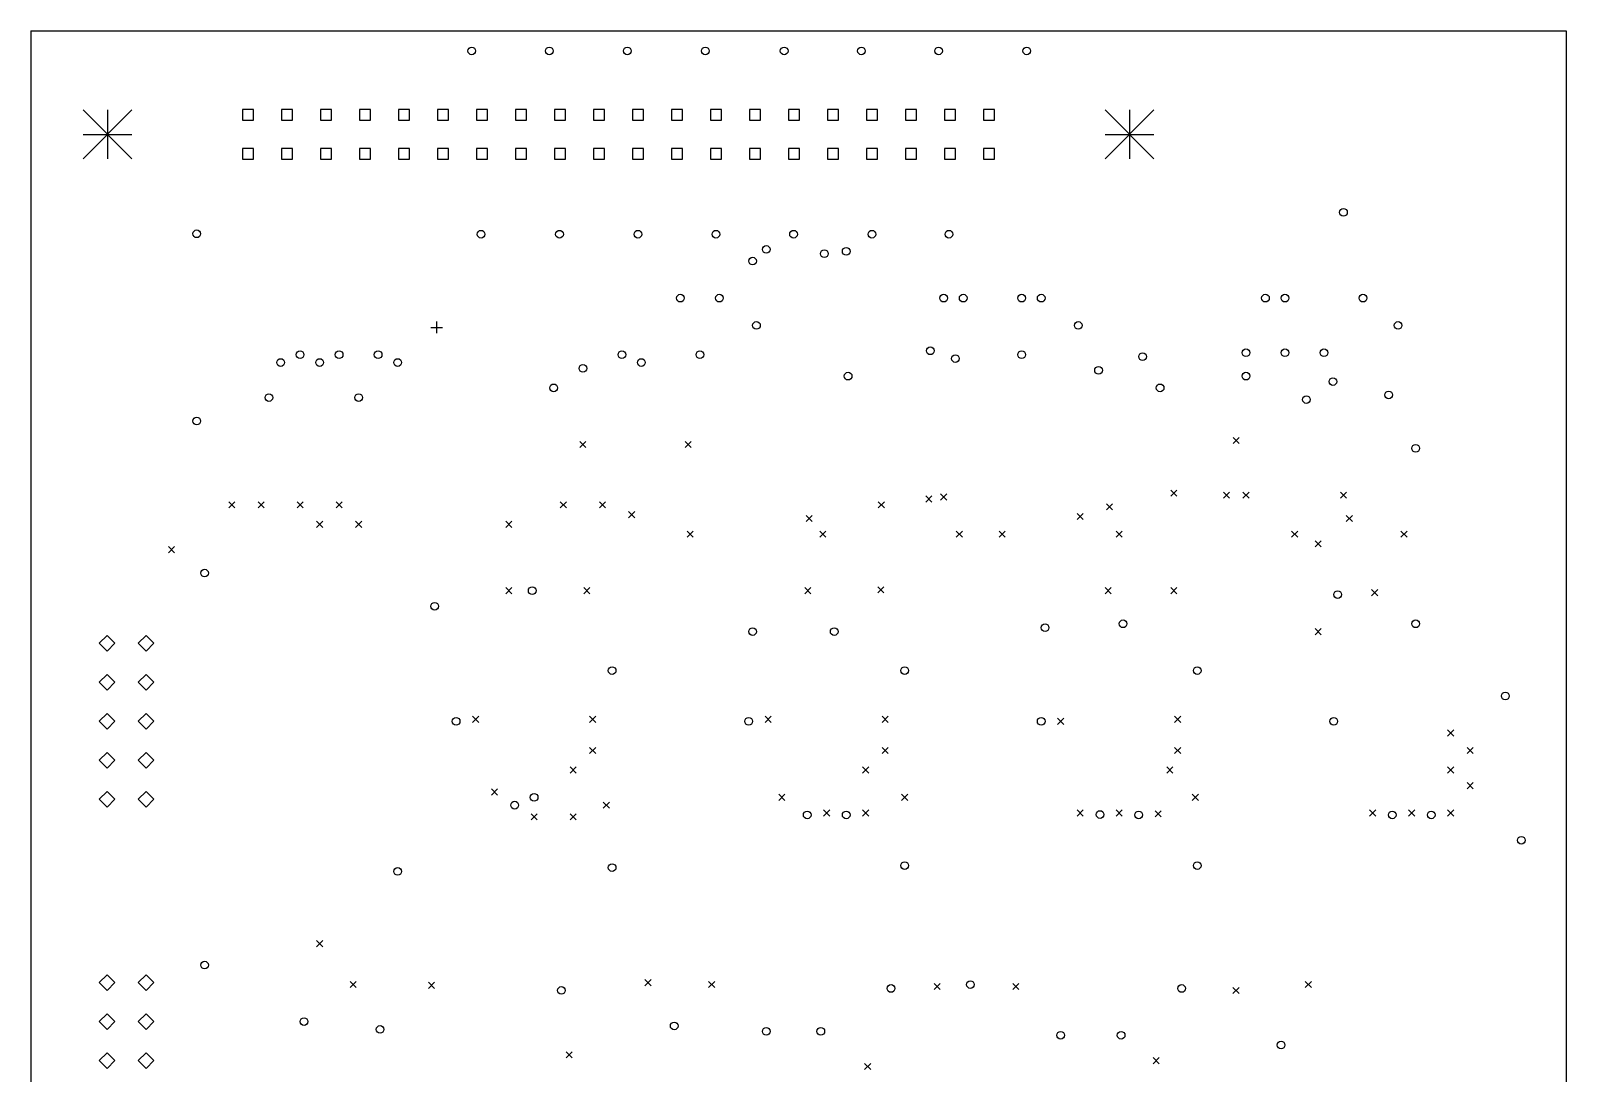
# Model space of a CAD drawing. Extents: x 22 to 125, y -161 to -25.
# Drawn here: x 25 to 125, y -92.9 to -25 of the extents above; entities that cross this region are included whole.
import ezdxf

# ---------------------------------------------------------------- set-up
doc = ezdxf.new("R2010")
doc.units = 0
doc.header["$MEASUREMENT"] = 0
doc.layers.add('BLACK', color=7, linetype='CONTINUOUS')

msp = doc.modelspace()

# ---------------------------------------------------------------- linework, layer by layer
at = {"layer": 'Black'}
for p, q in [((25, -25), (25, -125)), ((25, -25), (125, -25)), ((125, -25), (125, -125)), ((28.4125, -30.1625), (31.5875, -33.3375)), ((31.5875, -30.1625), (28.4125, -33.3375)), ((30, -30.1625), (30, -33.3375)), ((39.4976, -30.1264), (38.7904, -30.1264)), ((38.7904, -30.1264), (38.7904, -30.8336)), ((38.7904, -30.8336), (39.4976, -30.8336)), ((39.4976, -30.8336), (39.4976, -30.1264)), ((42.0376, -30.1264), (41.3304, -30.1264)), ((41.3304, -30.1264), (41.3304, -30.8336)), ((41.3304, -30.8336), (42.0376, -30.8336)), ((42.0376, -30.8336), (42.0376, -30.1264)), ((44.5776, -30.1264), (43.8704, -30.1264)), ((43.8704, -30.1264), (43.8704, -30.8336)), ((43.8704, -30.8336), (44.5776, -30.8336)), ((44.5776, -30.8336), (44.5776, -30.1264)), ((47.1176, -30.1264), (46.4104, -30.1264)), ((46.4104, -30.1264), (46.4104, -30.8336)), ((46.4104, -30.8336), (47.1176, -30.8336)), ((47.1176, -30.8336), (47.1176, -30.1264)), ((49.6576, -30.1264), (48.9504, -30.1264)), ((48.9504, -30.1264), (48.9504, -30.8336)), ((48.9504, -30.8336), (49.6576, -30.8336)), ((49.6576, -30.8336), (49.6576, -30.1264)), ((52.1976, -30.1264), (51.4904, -30.1264)), ((51.4904, -30.1264), (51.4904, -30.8336)), ((51.4904, -30.8336), (52.1976, -30.8336)), ((52.1976, -30.8336), (52.1976, -30.1264)), ((54.7376, -30.1264), (54.0304, -30.1264)), ((54.0304, -30.1264), (54.0304, -30.8336)), ((54.0304, -30.8336), (54.7376, -30.8336)), ((54.7376, -30.8336), (54.7376, -30.1264)), ((57.2776, -30.1264), (56.5704, -30.1264)), ((56.5704, -30.1264), (56.5704, -30.8336)), ((56.5704, -30.8336), (57.2776, -30.8336)), ((57.2776, -30.8336), (57.2776, -30.1264)), ((59.8176, -30.1264), (59.1104, -30.1264)), ((59.1104, -30.1264), (59.1104, -30.8336)), ((59.1104, -30.8336), (59.8176, -30.8336)), ((59.8176, -30.8336), (59.8176, -30.1264)), ((62.3576, -30.1264), (61.6504, -30.1264)), ((61.6504, -30.1264), (61.6504, -30.8336)), ((61.6504, -30.8336), (62.3576, -30.8336)), ((62.3576, -30.8336), (62.3576, -30.1264)), ((64.8976, -30.1264), (64.1904, -30.1264)), ((64.1904, -30.1264), (64.1904, -30.8336)), ((64.1904, -30.8336), (64.8976, -30.8336)), ((64.8976, -30.8336), (64.8976, -30.1264)), ((67.4376, -30.1264), (66.7304, -30.1264)), ((66.7304, -30.1264), (66.7304, -30.8336)), ((66.7304, -30.8336), (67.4376, -30.8336)), ((67.4376, -30.8336), (67.4376, -30.1264)), ((69.9776, -30.1264), (69.2704, -30.1264)), ((69.2704, -30.1264), (69.2704, -30.8336)), ((69.2704, -30.8336), (69.9776, -30.8336)), ((69.9776, -30.8336), (69.9776, -30.1264)), ((72.5176, -30.1264), (71.8104, -30.1264)), ((71.8104, -30.1264), (71.8104, -30.8336)), ((71.8104, -30.8336), (72.5176, -30.8336)), ((72.5176, -30.8336), (72.5176, -30.1264)), ((75.0576, -30.1264), (74.3504, -30.1264)), ((74.3504, -30.1264), (74.3504, -30.8336)), ((74.3504, -30.8336), (75.0576, -30.8336)), ((75.0576, -30.8336), (75.0576, -30.1264)), ((77.5976, -30.1264), (76.8904, -30.1264)), ((76.8904, -30.1264), (76.8904, -30.8336)), ((76.8904, -30.8336), (77.5976, -30.8336)), ((77.5976, -30.8336), (77.5976, -30.1264)), ((80.1376, -30.1264), (79.4304, -30.1264)), ((79.4304, -30.1264), (79.4304, -30.8336)), ((79.4304, -30.8336), (80.1376, -30.8336)), ((80.1376, -30.8336), (80.1376, -30.1264)), ((82.6776, -30.1264), (81.9704, -30.1264)), ((81.9704, -30.1264), (81.9704, -30.8336)), ((81.9704, -30.8336), (82.6776, -30.8336)), ((82.6776, -30.8336), (82.6776, -30.1264)), ((85.2176, -30.1264), (84.5104, -30.1264)), ((84.5104, -30.1264), (84.5104, -30.8336)), ((84.5104, -30.8336), (85.2176, -30.8336)), ((85.2176, -30.8336), (85.2176, -30.1264)), ((87.7576, -30.1264), (87.0504, -30.1264)), ((87.0504, -30.1264), (87.0504, -30.8336)), ((87.0504, -30.8336), (87.7576, -30.8336)), ((87.7576, -30.8336), (87.7576, -30.1264)), ((94.9605, -30.1625), (98.1355, -33.3375)), ((98.1355, -30.1625), (94.9605, -33.3375)), ((96.548, -30.1625), (96.548, -33.3375)), ((28.4125, -31.75), (31.5875, -31.75)), ((94.9605, -31.75), (98.1355, -31.75)), ((39.4976, -32.6664), (38.7904, -32.6664)), ((38.7904, -32.6664), (38.7904, -33.3736)), ((39.4976, -33.3736), (39.4976, -32.6664)), ((42.0376, -32.6664), (41.3304, -32.6664)), ((41.3304, -32.6664), (41.3304, -33.3736)), ((42.0376, -33.3736), (42.0376, -32.6664)), ((44.5776, -32.6664), (43.8704, -32.6664)), ((43.8704, -32.6664), (43.8704, -33.3736)), ((44.5776, -33.3736), (44.5776, -32.6664)), ((47.1176, -32.6664), (46.4104, -32.6664)), ((46.4104, -32.6664), (46.4104, -33.3736)), ((47.1176, -33.3736), (47.1176, -32.6664)), ((49.6576, -32.6664), (48.9504, -32.6664)), ((48.9504, -32.6664), (48.9504, -33.3736)), ((49.6576, -33.3736), (49.6576, -32.6664)), ((52.1976, -32.6664), (51.4904, -32.6664)), ((51.4904, -32.6664), (51.4904, -33.3736)), ((52.1976, -33.3736), (52.1976, -32.6664)), ((54.7376, -32.6664), (54.0304, -32.6664)), ((54.0304, -32.6664), (54.0304, -33.3736)), ((54.7376, -33.3736), (54.7376, -32.6664)), ((57.2776, -32.6664), (56.5704, -32.6664)), ((56.5704, -32.6664), (56.5704, -33.3736)), ((57.2776, -33.3736), (57.2776, -32.6664)), ((59.8176, -32.6664), (59.1104, -32.6664)), ((59.1104, -32.6664), (59.1104, -33.3736)), ((59.8176, -33.3736), (59.8176, -32.6664)), ((62.3576, -32.6664), (61.6504, -32.6664)), ((61.6504, -32.6664), (61.6504, -33.3736)), ((62.3576, -33.3736), (62.3576, -32.6664)), ((64.8976, -32.6664), (64.1904, -32.6664)), ((64.1904, -32.6664), (64.1904, -33.3736)), ((64.8976, -33.3736), (64.8976, -32.6664)), ((67.4376, -32.6664), (66.7304, -32.6664)), ((66.7304, -32.6664), (66.7304, -33.3736)), ((67.4376, -33.3736), (67.4376, -32.6664)), ((69.9776, -32.6664), (69.2704, -32.6664)), ((69.2704, -32.6664), (69.2704, -33.3736)), ((69.9776, -33.3736), (69.9776, -32.6664)), ((72.5176, -32.6664), (71.8104, -32.6664)), ((71.8104, -32.6664), (71.8104, -33.3736)), ((72.5176, -33.3736), (72.5176, -32.6664)), ((75.0576, -32.6664), (74.3504, -32.6664)), ((74.3504, -32.6664), (74.3504, -33.3736)), ((75.0576, -33.3736), (75.0576, -32.6664)), ((77.5976, -32.6664), (76.8904, -32.6664)), ((76.8904, -32.6664), (76.8904, -33.3736)), ((77.5976, -33.3736), (77.5976, -32.6664)), ((80.1376, -32.6664), (79.4304, -32.6664)), ((79.4304, -32.6664), (79.4304, -33.3736)), ((80.1376, -33.3736), (80.1376, -32.6664)), ((82.6776, -32.6664), (81.9704, -32.6664)), ((81.9704, -32.6664), (81.9704, -33.3736)), ((82.6776, -33.3736), (82.6776, -32.6664)), ((85.2176, -32.6664), (84.5104, -32.6664)), ((84.5104, -32.6664), (84.5104, -33.3736)), ((85.2176, -33.3736), (85.2176, -32.6664)), ((87.7576, -32.6664), (87.0504, -32.6664)), ((87.0504, -32.6664), (87.0504, -33.3736)), ((87.7576, -33.3736), (87.7576, -32.6664)), ((38.7904, -33.3736), (39.4976, -33.3736)), ((41.3304, -33.3736), (42.0376, -33.3736)), ((43.8704, -33.3736), (44.5776, -33.3736)), ((46.4104, -33.3736), (47.1176, -33.3736)), ((48.9504, -33.3736), (49.6576, -33.3736)), ((51.4904, -33.3736), (52.1976, -33.3736)), ((54.0304, -33.3736), (54.7376, -33.3736)), ((56.5704, -33.3736), (57.2776, -33.3736)), ((59.1104, -33.3736), (59.8176, -33.3736)), ((61.6504, -33.3736), (62.3576, -33.3736)), ((64.1904, -33.3736), (64.8976, -33.3736)), ((66.7304, -33.3736), (67.4376, -33.3736)), ((69.2704, -33.3736), (69.9776, -33.3736)), ((71.8104, -33.3736), (72.5176, -33.3736)), ((74.3504, -33.3736), (75.0576, -33.3736)), ((76.8904, -33.3736), (77.5976, -33.3736)), ((79.4304, -33.3736), (80.1376, -33.3736)), ((81.9704, -33.3736), (82.6776, -33.3736)), ((84.5104, -33.3736), (85.2176, -33.3736)), ((87.0504, -33.3736), (87.7576, -33.3736)), ((51.435, -43.948), (51.435, -44.698)), ((51.06, -44.323), (51.81, -44.323)), ((60.76, -51.743), (61.16, -52.143)), ((61.16, -51.743), (60.76, -52.143)), ((67.618, -51.743), (68.018, -52.143)), ((68.018, -51.743), (67.618, -52.143)), ((103.305, -51.489), (103.705, -51.889)), ((103.705, -51.489), (103.305, -51.889)), ((99.241, -54.918), (99.641, -55.318)), ((99.641, -54.918), (99.241, -55.318)), ((37.9, -55.68), (38.3, -56.08)), ((38.3, -55.68), (37.9, -56.08)), ((39.805, -55.68), (40.205, -56.08)), ((40.205, -55.68), (39.805, -56.08)), ((42.345, -55.68), (42.745, -56.08)), ((42.745, -55.68), (42.345, -56.08)), ((44.885, -55.68), (45.285, -56.08)), ((45.285, -55.68), (44.885, -56.08)), ((59.49, -55.68), (59.89, -56.08)), ((59.89, -55.68), (59.49, -56.08)), ((62.03, -55.68), (62.43, -56.08)), ((62.43, -55.68), (62.03, -56.08)), ((80.191, -55.68), (80.591, -56.08)), ((80.591, -55.68), (80.191, -56.08)), ((83.284, -55.299), (83.684, -55.699)), ((83.684, -55.299), (83.284, -55.699)), ((84.255, -55.172), (84.655, -55.572)), ((84.655, -55.172), (84.255, -55.572)), ((95.05, -55.807), (95.45, -56.207)), ((95.45, -55.807), (95.05, -56.207)), ((102.67, -55.045), (103.07, -55.445)), ((103.07, -55.045), (102.67, -55.445)), ((103.94, -55.045), (104.34, -55.445)), ((104.34, -55.045), (103.94, -55.445)), ((110.29, -55.045), (110.69, -55.445)), ((110.69, -55.045), (110.29, -55.445)), ((43.615, -56.95), (44.015, -57.35)), ((44.015, -56.95), (43.615, -57.35)), ((46.155, -56.95), (46.555, -57.35)), ((46.555, -56.95), (46.155, -57.35)), ((55.934, -56.95), (56.334, -57.35)), ((56.334, -56.95), (55.934, -57.35)), ((63.935, -56.315), (64.335, -56.715)), ((64.335, -56.315), (63.935, -56.715)), ((75.492, -56.569), (75.892, -56.969)), ((75.892, -56.569), (75.492, -56.969)), ((93.145, -56.442), (93.545, -56.842)), ((93.545, -56.442), (93.145, -56.842)), ((110.671, -56.569), (111.071, -56.969)), ((111.071, -56.569), (110.671, -56.969)), ((67.745, -57.585), (68.145, -57.985)), ((68.145, -57.585), (67.745, -57.985)), ((76.381, -57.585), (76.781, -57.985)), ((76.781, -57.585), (76.381, -57.985)), ((85.271, -57.585), (85.671, -57.985)), ((85.671, -57.585), (85.271, -57.985)), ((88.065, -57.585), (88.465, -57.985)), ((88.465, -57.585), (88.065, -57.985)), ((95.685, -57.585), (96.085, -57.985)), ((96.085, -57.585), (95.685, -57.985)), ((107.115, -57.585), (107.515, -57.985)), ((107.515, -57.585), (107.115, -57.985)), ((114.227, -57.585), (114.627, -57.985)), ((114.627, -57.585), (114.227, -57.985)), ((33.963, -58.601), (34.363, -59.001)), ((34.363, -58.601), (33.963, -59.001)), ((108.639, -58.22), (109.039, -58.62)), ((109.039, -58.22), (108.639, -58.62)), ((55.934, -61.268), (56.334, -61.668)), ((56.334, -61.268), (55.934, -61.668)), ((61.014, -61.268), (61.414, -61.668)), ((61.414, -61.268), (61.014, -61.668)), ((75.41, -61.268), (75.81, -61.668)), ((75.81, -61.268), (75.41, -61.668)), ((80.1656, -61.2172), (80.5656, -61.6172)), ((80.5656, -61.2172), (80.1656, -61.6172)), ((94.968, -61.268), (95.368, -61.668)), ((95.368, -61.268), (94.968, -61.668)), ((99.241, -61.268), (99.641, -61.668)), ((99.641, -61.268), (99.241, -61.668)), ((112.322, -61.395), (112.722, -61.795)), ((112.722, -61.395), (112.322, -61.795)), ((108.639, -63.935), (109.039, -64.335)), ((109.039, -63.935), (108.639, -64.335)), ((29.972, -64.389), (29.464, -64.897)), ((29.464, -64.897), (29.972, -65.405)), ((30.48, -64.897), (29.972, -64.389)), ((29.972, -65.405), (30.48, -64.897)), ((32.512, -64.389), (32.004, -64.897)), ((32.004, -64.897), (32.512, -65.405)), ((33.02, -64.897), (32.512, -64.389)), ((32.512, -65.405), (33.02, -64.897)), ((29.972, -66.929), (29.464, -67.437)), ((30.48, -67.437), (29.972, -66.929)), ((32.512, -66.929), (32.004, -67.437)), ((33.02, -67.437), (32.512, -66.929)), ((29.464, -67.437), (29.972, -67.945)), ((29.972, -67.945), (30.48, -67.437)), ((32.004, -67.437), (32.512, -67.945)), ((32.512, -67.945), (33.02, -67.437)), ((29.972, -69.469), (29.464, -69.977)), ((29.464, -69.977), (29.972, -70.485)), ((30.48, -69.977), (29.972, -69.469)), ((29.972, -70.485), (30.48, -69.977)), ((32.512, -69.469), (32.004, -69.977)), ((32.004, -69.977), (32.512, -70.485)), ((33.02, -69.977), (32.512, -69.469)), ((32.512, -70.485), (33.02, -69.977)), ((53.775, -69.65), (54.175, -70.05)), ((54.175, -69.65), (53.775, -70.05)), ((61.395, -69.65), (61.795, -70.05)), ((61.795, -69.65), (61.395, -70.05)), ((72.825, -69.65), (73.225, -70.05)), ((73.225, -69.65), (72.825, -70.05)), ((80.445, -69.65), (80.845, -70.05)), ((80.845, -69.65), (80.445, -70.05)), ((91.875, -69.777), (92.275, -70.177)), ((92.275, -69.777), (91.875, -70.177)), ((99.495, -69.65), (99.895, -70.05)), ((99.895, -69.65), (99.495, -70.05)), ((117.275, -70.539), (117.675, -70.939)), ((117.675, -70.539), (117.275, -70.939)), ((61.395, -71.682), (61.795, -72.082)), ((61.795, -71.682), (61.395, -72.082)), ((80.445, -71.682), (80.845, -72.082)), ((80.845, -71.682), (80.445, -72.082)), ((99.495, -71.682), (99.895, -72.082)), ((99.895, -71.682), (99.495, -72.082)), ((118.545, -71.682), (118.945, -72.082)), ((118.945, -71.682), (118.545, -72.082)), ((29.972, -72.009), (29.464, -72.517)), ((29.464, -72.517), (29.972, -73.025)), ((30.48, -72.517), (29.972, -72.009)), ((29.972, -73.025), (30.48, -72.517)), ((32.512, -72.009), (32.004, -72.517)), ((32.004, -72.517), (32.512, -73.025)), ((33.02, -72.517), (32.512, -72.009)), ((32.512, -73.025), (33.02, -72.517)), ((60.125, -72.952), (60.525, -73.352)), ((60.525, -72.952), (60.125, -73.352)), ((79.175, -72.952), (79.575, -73.352)), ((79.575, -72.952), (79.175, -73.352)), ((98.987, -72.952), (99.387, -73.352)), ((99.387, -72.952), (98.987, -73.352)), ((117.275, -72.952), (117.675, -73.352)), ((117.675, -72.952), (117.275, -73.352)), ((118.545, -73.968), (118.945, -74.368)), ((118.945, -73.968), (118.545, -74.368)), ((29.972, -74.549), (29.464, -75.057)), ((30.48, -75.057), (29.972, -74.549)), ((32.512, -74.549), (32.004, -75.057)), ((33.02, -75.057), (32.512, -74.549)), ((55.0087, -74.3853), (55.4087, -74.7853)), ((55.4087, -74.3853), (55.0087, -74.7853)), ((73.714, -74.73), (74.114, -75.13)), ((74.114, -74.73), (73.714, -75.13)), ((81.715, -74.73), (82.115, -75.13)), ((82.115, -74.73), (81.715, -75.13)), ((100.638, -74.73), (101.038, -75.13)), ((101.038, -74.73), (100.638, -75.13)), ((29.464, -75.057), (29.972, -75.565)), ((29.972, -75.565), (30.48, -75.057)), ((32.004, -75.057), (32.512, -75.565)), ((32.512, -75.565), (33.02, -75.057)), ((57.585, -76), (57.985, -76.4)), ((57.985, -76), (57.585, -76.4)), ((60.125, -76), (60.525, -76.4)), ((60.525, -76), (60.125, -76.4)), ((62.284, -75.238), (62.684, -75.638)), ((62.684, -75.238), (62.284, -75.638)), ((76.635, -75.746), (77.035, -76.146)), ((77.035, -75.746), (76.635, -76.146)), ((79.175, -75.746), (79.575, -76.146)), ((79.575, -75.746), (79.175, -76.146)), ((93.145, -75.746), (93.545, -76.146)), ((93.545, -75.746), (93.145, -76.146)), ((95.685, -75.746), (96.085, -76.146)), ((96.085, -75.746), (95.685, -76.146)), ((98.225, -75.7968), (98.625, -76.1968)), ((98.625, -75.7968), (98.225, -76.1968)), ((112.195, -75.746), (112.595, -76.146)), ((112.595, -75.746), (112.195, -76.146)), ((114.735, -75.746), (115.135, -76.146)), ((115.135, -75.746), (114.735, -76.146)), ((117.275, -75.746), (117.675, -76.146)), ((117.675, -75.746), (117.275, -76.146)), ((43.615, -84.255), (44.015, -84.655)), ((44.015, -84.255), (43.615, -84.655)), ((29.972, -86.487), (29.464, -86.995)), ((29.464, -86.995), (29.972, -87.503)), ((30.48, -86.995), (29.972, -86.487)), ((29.972, -87.503), (30.48, -86.995)), ((32.512, -86.487), (32.004, -86.995)), ((32.004, -86.995), (32.512, -87.503)), ((33.02, -86.995), (32.512, -86.487)), ((32.512, -87.503), (33.02, -86.995)), ((45.7994, -86.922), (46.1994, -87.322)), ((46.1994, -86.922), (45.7994, -87.322)), ((50.9048, -86.9728), (51.3048, -87.3728)), ((51.3048, -86.9728), (50.9048, -87.3728)), ((64.996, -86.795), (65.396, -87.195)), ((65.396, -86.795), (64.996, -87.195)), ((69.142, -86.922), (69.542, -87.322)), ((69.542, -86.922), (69.142, -87.322)), ((108.004, -86.922), (108.404, -87.322)), ((108.404, -86.922), (108.004, -87.322)), ((83.829, -87.049), (84.229, -87.449)), ((84.229, -87.049), (83.829, -87.449)), ((88.954, -87.049), (89.354, -87.449)), ((89.354, -87.049), (88.954, -87.449)), ((103.295, -87.303), (103.695, -87.703)), ((103.695, -87.303), (103.295, -87.703)), ((29.972, -89.027), (29.464, -89.535)), ((29.464, -89.535), (29.972, -90.043)), ((30.48, -89.535), (29.972, -89.027)), ((29.972, -90.043), (30.48, -89.535)), ((32.512, -89.027), (32.004, -89.535)), ((32.004, -89.535), (32.512, -90.043)), ((33.02, -89.535), (32.512, -89.027)), ((32.512, -90.043), (33.02, -89.535)), ((29.972, -91.567), (29.464, -92.075)), ((30.48, -92.075), (29.972, -91.567)), ((32.512, -91.567), (32.004, -92.075)), ((33.02, -92.075), (32.512, -91.567)), ((59.871, -91.494), (60.271, -91.894)), ((60.271, -91.494), (59.871, -91.894)), ((98.098, -91.875), (98.498, -92.275)), ((98.498, -91.875), (98.098, -92.275)), ((29.464, -92.075), (29.972, -92.583)), ((29.972, -92.583), (30.48, -92.075)), ((32.004, -92.075), (32.512, -92.583)), ((32.512, -92.583), (33.02, -92.075)), ((79.302, -92.256), (79.702, -92.656)), ((79.702, -92.256), (79.302, -92.656))]:
    msp.add_line(p, q, dxfattribs=at)
for centre in [(53.721, -26.3144), (58.7756, -26.3144), (63.8556, -26.3144), (68.9356, -26.3144), (74.0664, -26.3144), (79.0956, -26.3144), (84.1248, -26.3144), (89.8652, -26.3144), (110.49, -36.83), (35.814, -38.227), (54.3306, -38.2524), (59.436, -38.2524), (64.5414, -38.2524), (69.6214, -38.2524), (72.898, -39.243), (74.676, -38.2524), (79.7814, -38.2524), (84.7926, -38.2524), (72.009, -40.005), (76.6826, -39.5224), (78.105, -39.37), (67.31, -42.418), (69.85, -42.418), (84.455, -42.418), (85.725, -42.418), (89.535, -42.418), (90.805, -42.418), (105.41, -42.418), (106.68, -42.418), (111.76, -42.418), (72.263, -44.196), (93.218, -44.196), (114.046, -44.196), (42.545, -46.101), (45.085, -46.101), (47.625, -46.101), (63.5, -46.101), (68.58, -46.101), (83.584, -45.847), (89.535, -46.101), (97.409, -46.228), (104.14, -45.974), (106.68, -45.974), (109.22, -45.974), (41.275, -46.609), (43.815, -46.609), (48.895, -46.609), (60.96, -46.99), (64.77, -46.609), (85.217, -46.355), (94.5388, -47.117), (78.232, -47.498), (104.14, -47.498), (109.804, -47.8536), (40.513, -48.895), (40.513, -48.895), (46.355, -48.895), (59.055, -48.26), (98.552, -48.26), (108.077, -49.022), (113.436, -48.7172), (35.814, -50.419), (115.189, -52.197), (36.322, -60.325), (57.658, -61.468), (110.109, -61.722), (51.308, -62.484), (72.009, -64.135), (77.325, -64.135), (91.059, -63.881), (96.139, -63.627), (115.189, -63.627), (62.865, -66.675), (81.915, -66.675), (100.965, -66.675), (121.031, -68.326), (52.705, -69.977), (71.755, -69.977), (90.805, -69.977), (109.855, -69.977), (57.785, -74.93), (56.515, -75.438), (75.565, -76.073), (78.105, -76.073), (94.6404, -76.0476), (97.155, -76.073), (113.665, -76.073), (116.205, -76.073), (122.072, -77.724), (48.895, -79.756), (62.865, -79.502), (81.915, -79.375), (100.965, -79.375), (36.322, -85.852), (86.196, -87.122), (59.563, -87.503), (81.026, -87.376), (99.949, -87.376), (42.799, -89.535), (47.752, -90.043), (66.9036, -89.8144), (72.898, -90.17), (76.454, -90.17), (92.075, -90.424), (96.012, -90.424), (106.426, -91.059)]:
    msp.add_circle(centre, 0.25, dxfattribs=at)

doc.saveas('drawing.dxf')
